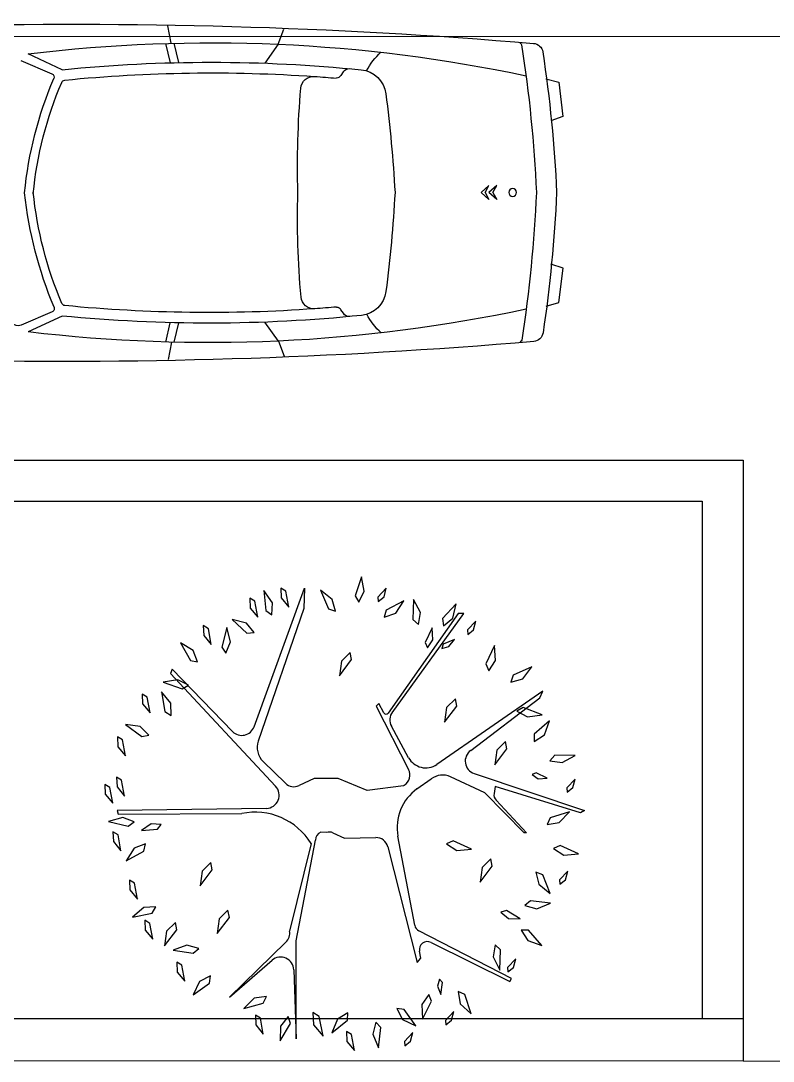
# Model space of a CAD drawing. Header units: inches. Extents: x -7543 to -822, y 102837 to 190349.
# Drawn here: x -837.12489 to -837.10653, y 102837.02409 to 102837.04948 of the extents above; entities that cross this region are included whole.
import ezdxf

# ---------------------------------------------------------------- set-up
doc = ezdxf.new("R2010")
doc.units = ezdxf.units.IN
doc.header["$MEASUREMENT"] = 0
doc.linetypes.add('DASHED2', pattern=[9.524999999999999, 6.35, -3.175])
doc.layers.get('0').update_dxf_attribs({"lineweight": 25})
for name, color, linetype, lineweight in [('ARABA', 7, 'Continuous', 25), ('ARSA', 7, 'Continuous', 30), ('BİTKİ', 96, 'Continuous', 25), ('SIVA', 150, 'Continuous', 15), ('ÇEKME MESAFESİ', 7, 'Continuous', 20)]:
    doc.layers.add(name, color=color, linetype=linetype, lineweight=lineweight)

msp = doc.modelspace()

# ---------------------------------------------------------------- linework, layer by layer
for p, q in [((-837.1072595602033, 102837.0251215506), (-837.3824230230462, 102837.0250815791)), ((-837.1072595602033, 102837.0251215506), (-837.1072595602033, 102837.0240933477)), ((-837.1072595602033, 102837.0240933477), (-837.1879496586074, 102837.0241098292))]:
    msp.add_line(p, q)
at = {"layer": 'ARABA'}
for p, q in [((-837.1212168523238, 102837.0489284015), (-837.1212972497569, 102837.0493523348)), ((-837.1186071274168, 102837.048905219), (-837.1184672323634, 102837.0492742886)), ((-837.1213580512236, 102837.0489244162), (-837.1212450904151, 102837.0484518029)), ((-837.1211528757065, 102837.0489300301), (-837.1210397815644, 102837.0484568589)), ((-837.1186071274168, 102837.048905219), (-837.1189370207582, 102837.0484423323)), ((-837.1248886587493, 102837.0485043607), (-837.1241309153877, 102837.0481850317)), ((-837.1238812087811, 102837.0482841539), (-837.1247126499934, 102837.0486706735)), ((-837.117019911544, 102837.0482285602), (-837.1170816009422, 102837.0481442018)), ((-837.112071952108, 102837.0480650058), (-837.1117603823768, 102837.0479789535)), ((-837.1117603823768, 102837.0479789535), (-837.1116593813106, 102837.0471418303)), ((-837.1116593813106, 102837.0471418303), (-837.1119563876408, 102837.0470359798)), ((-837.1134633125437, 102837.0454603726), (-837.1136519112433, 102837.0452877133)), ((-837.1135589921824, 102837.0452877941), (-837.1134633125437, 102837.0454603726)), ((-837.1132748750657, 102837.0454605366), (-837.1134634737654, 102837.0452878773)), ((-837.1133705547045, 102837.0452879581), (-837.1132748750657, 102837.0454605366)), ((-837.1134630122642, 102837.0451153825), (-837.1136519112433, 102837.0452877133)), ((-837.1135589921824, 102837.0452877941), (-837.1134630122642, 102837.0451153825)), ((-837.1132745747863, 102837.0451155465), (-837.1134634737654, 102837.0452878773)), ((-837.1133705547045, 102837.0452879581), (-837.1132745747863, 102837.0451155465)), ((-837.1116561566851, 102837.0434370676), (-837.1119533468296, 102837.0435424009)), ((-837.1117557003352, 102837.0425997698), (-837.1116561566851, 102837.0434370676)), ((-837.1241258558618, 102837.0423721574), (-837.1248830421878, 102837.0420515098)), ((-837.1170147870183, 102837.0423410078), (-837.1170766231741, 102837.0424252586)), ((-837.1120671197946, 102837.0425131753), (-837.1117557003352, 102837.0425997698)), ((-837.1238759770818, 102837.04227347), (-837.1247067441816, 102837.0418855037)), ((-837.1186008225593, 102837.0416615869), (-837.1189315211934, 102837.0421238987)), ((-837.1213517087796, 102837.041637601), (-837.1212395708667, 102837.0421104102)), ((-837.1211465238007, 102837.0416323443), (-837.1210342535256, 102837.0421057116)), ((-837.121210503156, 102837.0416338615), (-837.1212901624848, 102837.0412097889)), ((-837.1186008225593, 102837.0416615869), (-837.1184602852421, 102837.0412927615))]:
    msp.add_line(p, q, dxfattribs=at)
at = {"layer": 'ARABA', "extrusion": (0, 0, -0.9999999999999998)}
for centre, major_axis, ratio, start_param, end_param in [((-837.12359414901, 102836.9147166043), (-0.09523160100417598, 0.09523160100417598), 0.9999999999998491, 0.7592799219383806, 0.8688018681777465), ((-837.120241192551, 102837.0118574609), (-0.0262221905374119, 0.0262221905374119), 0.9999999999999424, 0.6645268759277874, 0.9940685439731863), ((-837.1127127045252, 102837.0488863956), (-3.18198051551351e-05, 3.18198051551351e-05), 0.999999999941797, 0.8663230898322684, 2.20108719278358), ((-837.1123951563873, 102837.0486796364), (0.0001750089283431449, 0.0001750089283431449), 0.999999999995217, -0.7019944586199712, 0.63461604833725), ((-837.1446707379704, 102837.0437758365), (0.02325920720731796, 0.02325920720731796), 0.99999999999901, 0.6346160483354502, 0.739339496373689), ((-837.120241192551, 102837.0118574609), (0.02570247738314062, 0.02570247738314062), 0.9999999999995577, -0.8839276589353526, -0.7159594780106272), ((-837.116649824614, 102837.0476106486), (0.0004772970773013231, 0.0004772970773013231), 0.9999999999941254, -0.6852850876202294, 0.6561605193113387), ((-837.1153227935246, 102837.0443391624), (-0.006581583336602337, 0.006581583336602337), 0.9999999999999929, 5.596562905774423, 5.89916150257425), ((-837.1241658199544, 102837.0481020759), (-6.363961030681303e-05, 6.363961030681303e-05), 0.9999999999887946, 1.183672713541537, 2.758508263858443), ((-837.1238079754114, 102837.047940394), (-6.36396103061418e-05, 6.36396103061418e-05), 0.9999999999778715, 5.899161502545258, 6.970053975045602), ((-837.1177410636869, 102837.0478044152), (0.000222738636073999, 0.000222738636073999), 0.9999999999986685, 4.01112172349625, 5.56722582916747), ((-837.1488132257296, 102837.0434306284), (-0.02341151758246912, 0.02341151758246912), 0.9999999999998824, 2.226956846103557, 2.300130223682107), ((-837.1153244422289, 102837.046233354), (0.006581583336601336, 0.006581583336601336), 0.9999999999998526, 3.523875658605402, 3.826474255405534), ((-837.1128861554762, 102837.0452883798), (-6.729487872009718e-05, 6.729487872009718e-05), 0.9999999999779484, 3.934647068719532, 10.21783237589912), ((-837.1177366764196, 102837.0427638967), (-0.0002227386360737022, 0.0002227386360737022), 0.9999999999997828, 3.855811332008626, 5.411915437673722), ((-837.1166457763087, 102837.0429595626), (-0.0004772970773011552, 0.0004772970773011552), 0.9999999999996215, 2.483691334689323, 3.825136941617389), ((-837.1249559257491, 102837.042224734), (0.0001328884049848743, 0.0001328884049848743), 0.9999999999872585, 1.957931801142473, 3.25311065181157), ((-837.1238214319636, 102837.1758413169), (-0.09523160100399829, 0.09523160100399829), 0.9999999999998838, 3.841846312617187, 3.951368258856545), ((-837.112389253636, 102837.041897983), (0.0001750089283443093, 0.0001750089283443093), 0.9999999999964059, 0.9344394788736938, 2.271049985818201)]:
    msp.add_ellipse(centre, major_axis=major_axis, ratio=ratio, start_param=start_param, end_param=end_param, dxfattribs=at)
at = {"layer": 'ARABA', "extrusion": (0, 0, -1)}
for centre, major_axis, ratio, start_param, end_param in [((-837.1451446135463, 102837.0438152367), (-0.02324329730480578, 0.02324329730480578), 0.9999999999998316, 2.201087192848613, 2.311348206543451), ((-837.120241192551, 102837.0118574609), (-0.02588584249076304, 0.02588584249076304), 0.9999999999998912, 0.6858016235030118, 0.8855112391773032), ((-837.1151029839477, 102837.0475817454), (0.00106378325338393, 0.00106378325338393), 0.9999999999874335, 4.390900984552656, 4.774171745103232), ((-837.1168808669229, 102837.0481512489), (-0.0001124954448395345, 0.0001124954448395345), 0.9999999999880133, 6.005239117054421, 7.176857889901687), ((-837.1153227935246, 102837.0443391624), (-0.006731896948871797, 0.006731896948871797), 0.9999999999999998, 5.596562905773973, 5.900100917440859), ((-837.120241192551, 102837.0118574609), (-0.02570247739057599, 0.02570247739057599), 0.9999999999205046, 0.8548368488238534, 0.8694664273634599), ((-837.117186097583, 102837.0481936514), (8.174598032745503e-05, 8.174598032745503e-05), 0.9999999999879412, 1.227390807393933, 2.38124212671798), ((-837.0951861127465, 102837.045902357), (-0.01622810706756855, 0.01622810706756854), 0.9999999999996437, 5.470832274266936, 5.581918050295757), ((-837.1146976613383, 102837.0463949243), (0.00718465855578007, 0.00718465855578007), 0.9999999999996901, 3.532567568631046, 3.816842930512824), ((-837.0951850707546, 102837.0447052156), (0.01622810706758987, 0.01622810706758987), 0.9999999999999115, 3.841119110883488, 3.952204886912327), ((-837.1488164052644, 102837.0470835865), (-0.0234115175823761, 0.02341151758237609), 0.9999999999981805, 2.410517957111811, 2.483691334690357), ((-837.1451471291143, 102837.0467053652), (0.0232432973048204, 0.0232432973048204), 0.9999999999996281, 0.8285036474564973, 0.9387646611513798), ((-837.1446733228441, 102837.0467455902), (-0.02325920720733137, 0.02325920720733136), 0.9999999999995975, 2.400512357626556, 2.505235805664731), ((-837.1202993779074, 102837.0787064444), (0.02622219053741762, 0.02622219053741763), 0.9999999999999285, 2.145783310026697, 2.475324978072088), ((-837.1241609047851, 102837.0424550523), (-6.363961030659159e-05, 6.363961030659159e-05), 0.9999999999997925, 1.95213991693374, 3.526975467256797), ((-837.1238033422397, 102837.0426173569), (6.363961030652083e-05, 6.363961030652085e-05), 0.9999999999844513, 2.452983186136159, 3.523875658618113), ((-837.1202993779074, 102837.0787064444), (-0.02570247738304425, 0.02570247738304425), 0.9999999999999764, 3.855811332010313, 4.023779512935058), ((-837.1202993779074, 102837.0787064444), (0.02570247739163161, 0.02570247739163162), 0.9999999999103759, 2.270385426631476, 2.285015005171046), ((-837.1171810335748, 102837.0423756272), (-8.174598032928418e-05, 8.174598032928414e-05), 0.9999999999778554, 0.7586097272843095, 1.912461046584172), ((-837.1202993779074, 102837.0787064444), (-0.02588584249084047, 0.02588584249084047), 0.9999999999997388, 3.825136941617655, 4.024846557291947), ((-837.1168758771913, 102837.042418561), (0.0001124954448393477, 0.0001124954448393477), 0.9999999999900798, 2.246179271277023, 3.417798044118046), ((-837.1150989883008, 102837.0429911585), (0.001063783253370248, 0.001063783253370248), 0.9999999999988324, 3.078069089281497, 3.461339849836062), ((-837.1127064413668, 102837.0416906714), (-3.181980515294534e-05, 3.181980515294533e-05), 0.9999999999889205, 2.509560987913465, 3.844325090994022)]:
    msp.add_ellipse(centre, major_axis=major_axis, ratio=ratio, start_param=start_param, end_param=end_param, dxfattribs=at)
at = {"layer": 'ARSA', "color": 40}
for p, q in [((-837.1346018292303, 102837.0387580246), (-837.1072595602033, 102837.0387580246)), ((-837.1346018292303, 102837.0387580246), (-837.1146018292303, 102837.0387580246)), ((-837.1072595602033, 102837.0387580246), (-837.1072595602033, 102837.0251215506)), ((-837.1356018292303, 102837.0377580246), (-837.1082595602032, 102837.0377580246)), ((-837.1082595602032, 102837.0377580246), (-837.1082595602032, 102837.0251214053))]:
    msp.add_line(p, q, dxfattribs=at)
at = {"layer": 'BİTKİ', "color": 11}
for p, q in [((-837.1191959063545, 102837.0322509969), (-837.117961945045, 102837.0356293406)), ((-837.117961945045, 102837.0356293406), (-837.1179810664371, 102837.0351323768)), ((-837.1179810664371, 102837.0351323768), (-837.1190946218974, 102837.0319013026)), ((-837.1142141475358, 102837.0350176927), (-837.1159270924122, 102837.0325816676)), ((-837.1158296166776, 102837.0325939946), (-837.1140802977909, 102837.0350176927)), ((-837.1140802977909, 102837.0350176927), (-837.1142141475358, 102837.0350176927)), ((-837.1211908381844, 102837.0336578477), (-837.1212353797566, 102837.0335465369)), ((-837.1212353797566, 102837.0335465369), (-837.1186707926289, 102837.0307996239)), ((-837.1197209438591, 102837.0321315248), (-837.1211908381844, 102837.0336578477)), ((-837.1121517997344, 102837.0331163598), (-837.1147368776647, 102837.0313271982)), ((-837.11222198698, 102837.0329573758), (-837.1121517997344, 102837.0331163598)), ((-837.1161513284621, 102837.0328181827), (-837.1162181414329, 102837.0327513964)), ((-837.1162181414329, 102837.0327513964), (-837.1154274918946, 102837.0312092652)), ((-837.116025083986, 102837.0325887366), (-837.1161513284621, 102837.0328181827)), ((-837.1139089493388, 102837.0316722047), (-837.11222198698, 102837.0329573758)), ((-837.1154232453537, 102837.0314949102), (-837.1158445407746, 102837.0322606039)), ((-837.1184328815677, 102837.0308725354), (-837.1189759957384, 102837.0314033909)), ((-837.1177324883392, 102837.0309846409), (-837.1180977821924, 102837.030815106)), ((-837.117139724253, 102837.0309846409), (-837.1177324883392, 102837.0309846409)), ((-837.1164322318139, 102837.030697931), (-837.117139724253, 102837.0309846409)), ((-837.1152206943865, 102837.0307327828), (-837.1148733039411, 102837.0309815706)), ((-837.1135640192731, 102837.0306405893), (-837.1144032467001, 102837.0310316384)), ((-837.1138235413734, 102837.031107666), (-837.1111351500344, 102837.0302104121)), ((-837.1155518769679, 102837.0308079328), (-837.1164322318139, 102837.030697931)), ((-837.1155292297938, 102837.0308228407), (-837.1155518769679, 102837.0308079328)), ((-837.1133154411752, 102837.0307935011), (-837.1133403586432, 102837.0306191463)), ((-837.1112307569952, 102837.03015307), (-837.1133154411752, 102837.0307935011)), ((-837.1126079487362, 102837.0296657758), (-837.1135640192731, 102837.0306405893)), ((-837.1132894040951, 102837.0304570607), (-837.1125505845598, 102837.0296657758)), ((-837.1188935968933, 102837.0302587889), (-837.1225367633131, 102837.0302040601)), ((-837.1225367633131, 102837.0302040601), (-837.1225144931395, 102837.0301150111)), ((-837.1111351500344, 102837.0302104121), (-837.1112307569952, 102837.03015307)), ((-837.1225144931395, 102837.0301150111), (-837.1194981207335, 102837.0301324412)), ((-837.1181722808235, 102837.0270280448), (-837.1176949317074, 102837.0294861577)), ((-837.1174236444091, 102837.0296681633), (-837.1175685942244, 102837.0296743507)), ((-837.1172708998498, 102837.0296630717), (-837.116986753116, 102837.0295319777)), ((-837.116986753116, 102837.0295319777), (-837.116226862966, 102837.0295463097)), ((-837.1152765039935, 102837.0274064911), (-837.1156835321588, 102837.0295811428)), ((-837.1125505845598, 102837.0296657758), (-837.1126079487362, 102837.0296657758)), ((-837.1178039699171, 102837.0294022495), (-837.1183287993492, 102837.0272653835)), ((-837.115931168255, 102837.0293205951), (-837.1152159517709, 102837.0264957152)), ((-837.1129138910104, 102837.0261105737), (-837.1151728213022, 102837.0272675924)), ((-837.1184225200687, 102837.0269911402), (-837.1197976014803, 102837.0256518377)), ((-837.1181722808235, 102837.0246387961), (-837.1181722808235, 102837.0270280448)), ((-837.1148777618823, 102837.0269883315), (-837.1129521337947, 102837.0260341177)), ((-837.1151268686265, 102837.026607026), (-837.1151584716074, 102837.026775873)), ((-837.1197976014803, 102837.0256518377), (-837.1187566582727, 102837.0265510688)), ((-837.1152159517709, 102837.0264957152), (-837.1151268686265, 102837.026607026)), ((-837.1182269435295, 102837.0263190134), (-837.1181722808235, 102837.0246387961)), ((-837.1129521337947, 102837.0260341177), (-837.1129138910104, 102837.0261105737))]:
    msp.add_line(p, q, dxfattribs=at)
at = {"layer": 'BİTKİ', "color": 3}
for points in [[(-837.1166412883999, 102837.0352892881), (-837.116507663246, 102837.0355564345), (-837.1165744755906, 102837.0359126301), (-837.1167303715259, 102837.0354451234)], [(-837.1187628046956, 102837.0349783509), (-837.1187493902894, 102837.0352767515), (-837.1189553042046, 102837.0355749774), (-837.1189075701227, 102837.0350844801)], [(-837.1185411133334, 102837.0356312495), (-837.1185318639427, 102837.0353924669), (-837.1183477769644, 102837.0351684824), (-837.1184186127732, 102837.0355563181)], [(-837.1172105671462, 102837.035069911), (-837.1172864840926, 102837.0353588046), (-837.117571757933, 102837.0355823176), (-837.117380341192, 102837.0351281968)], [(-837.1161648168988, 102837.035306787), (-837.1160240394511, 102837.0354177012), (-837.1159693425167, 102837.035628154), (-837.1161733828542, 102837.0354141462)], [(-837.1192983226941, 102837.035386365), (-837.1192890733034, 102837.0351475824), (-837.119104986325, 102837.0349235979), (-837.1191758221339, 102837.0353114336)], [(-837.11602043602, 102837.0349212024), (-837.115738464685, 102837.0350197675), (-837.1155382541997, 102837.0353218518), (-837.1159757832838, 102837.0350950604)], [(-837.1151860079594, 102837.0347415805), (-837.1151378579227, 102837.0350363762), (-837.115307557646, 102837.0353565968), (-837.1153173973157, 102837.0348638806)], [(-837.1145767172693, 102837.0347104449), (-837.1143459863706, 102837.0349001451), (-837.114262144683, 102837.035252721), (-837.1145947148123, 102837.034889041)], [(-837.119193638031, 102837.0345463934), (-837.1193804952306, 102837.0347794327), (-837.1197320167495, 102837.0348675906), (-837.1193724412913, 102837.0345305868)], [(-837.1139822724078, 102837.0345053474), (-837.1138414949601, 102837.0346162616), (-837.1137867980257, 102837.0348267143), (-837.1139908383632, 102837.0346127065)], [(-837.1204341367351, 102837.0347184987), (-837.1204248873445, 102837.0344797161), (-837.1202408003661, 102837.0342557316), (-837.1203116361748, 102837.0346435674)], [(-837.1198854644525, 102837.034046483), (-837.1197700369067, 102837.0343219815), (-837.1198605623647, 102837.0346729007), (-837.1199847875805, 102837.0341960002)], [(-837.1149635138266, 102837.0341745221), (-837.1148306438795, 102837.0343731379), (-837.1148479185724, 102837.0346625488), (-837.1150185753302, 102837.0343071468)], [(-837.1205744367152, 102837.0338313972), (-837.1206835525295, 102837.0341094559), (-837.1209929636289, 102837.034298146), (-837.120749853186, 102837.0338694697)], [(-837.1146161287215, 102837.0341622903), (-837.114442409263, 102837.0342063561), (-837.114306842287, 102837.034376367), (-837.1145802872081, 102837.0342638519)], [(-837.1168498525043, 102837.0340646708), (-837.1170620832388, 102837.033854478), (-837.1171130141918, 102837.0334956671), (-837.1168154424253, 102837.0338884993)], [(-837.1134700251465, 102837.0336181733), (-837.1133061337055, 102837.0338678982), (-837.1133309166878, 102837.0342294573), (-837.1135403114, 102837.0337833408)], [(-837.112926074408, 102837.0333419087), (-837.1126381332331, 102837.0334213617), (-837.1124181345028, 102837.0337093543), (-837.1128698744294, 102837.0335123845)], [(-837.120792329642, 102837.0332615487), (-837.1210578177877, 102837.033398439), (-837.121414805721, 102837.0333359986), (-837.1209492454087, 102837.0331743828)], [(-837.12192628421, 102837.0330488332), (-837.1219170348193, 102837.0328100506), (-837.1217329478409, 102837.0325860661), (-837.1218037836497, 102837.0329739018)], [(-837.1212210126486, 102837.0325234667), (-837.1212276196443, 102837.0328220956), (-837.1214530504911, 102837.0331058563), (-837.1213725629362, 102837.032619659)], [(-837.1142834851951, 102837.0329311348), (-837.1144957159296, 102837.032720942), (-837.1145466468827, 102837.0323621312), (-837.1142490751162, 102837.0327549633)], [(-837.1127841840117, 102837.0326342281), (-837.1125222602568, 102837.0324906354), (-837.112163800872, 102837.0325439839), (-837.1126251038588, 102837.0327173783)], [(-837.1217629368244, 102837.0320467457), (-837.1219757157437, 102837.0322563836), (-837.1223351240371, 102837.0323029117), (-837.1219386732374, 102837.0320101784)], [(-837.112359327725, 102837.0318939367), (-837.1121080331988, 102837.032055411), (-837.1119836142374, 102837.0323957918), (-837.1123563577439, 102837.0320734127)], [(-837.1225275971701, 102837.0320025094), (-837.1225183477795, 102837.0317637268), (-837.1223342608012, 102837.0315397423), (-837.1224050966099, 102837.031927578)], [(-837.1130599843984, 102837.0318870886), (-837.113272215133, 102837.0316768958), (-837.113323146086, 102837.0313180849), (-837.1130255743195, 102837.031710917)], [(-837.1119747709624, 102837.0314203116), (-837.1116794071563, 102837.0313757794), (-837.1113612911626, 102837.0315493922), (-837.1118540909491, 102837.0315531905)], [(-837.1225498684166, 102837.0310229721), (-837.122540619026, 102837.0307841895), (-837.1223565320477, 102837.030560205), (-837.1224273678564, 102837.0309480407)], [(-837.1124085006315, 102837.031082813), (-837.1122595123555, 102837.0309832001), (-837.1120424576259, 102837.0309962137), (-837.1123090430319, 102837.0311241355)], [(-837.1115547488555, 102837.0306539851), (-837.1114139714076, 102837.0307648993), (-837.1113592744732, 102837.030975352), (-837.1115633148107, 102837.0307613442)], [(-837.122839389506, 102837.0308448744), (-837.1228301401154, 102837.0306060919), (-837.122646053137, 102837.0303821074), (-837.1227168889458, 102837.0307699431)], [(-837.1221228025572, 102837.0299329789), (-837.1224024531732, 102837.0300379477), (-837.1227497137018, 102837.0299342687), (-837.1222684724902, 102837.0298280946)], [(-837.1120459653695, 102837.0298670068), (-837.1117507188645, 102837.0299123102), (-837.1114986111281, 102837.0301726578), (-837.1119702526906, 102837.0300297583)], [(-837.1226389515426, 102837.0296872395), (-837.1226297021519, 102837.029448457), (-837.1224456151735, 102837.0292244725), (-837.1225164509824, 102837.0296123082)], [(-837.121465281478, 102837.0298659647), (-837.1217037227768, 102837.0298817256), (-837.1219457226208, 102837.0297220598), (-837.121552607123, 102837.0297519677)], [(-837.114499206099, 102837.0293953502), (-837.1142474907471, 102837.0292345326), (-837.1138862626351, 102837.0292637464), (-837.1143349127216, 102837.029467656)], [(-837.1218451214634, 102837.0293897499), (-837.122124497005, 102837.0292840512), (-837.1223169662691, 102837.0289769767), (-837.1218853417021, 102837.0292148134)], [(-837.1118872959407, 102837.0292779155), (-837.1116355805888, 102837.0291170979), (-837.1112743524768, 102837.0291463117), (-837.1117230025633, 102837.0293502213)], [(-837.1202517816846, 102837.0289339294), (-837.1204640124191, 102837.0287237366), (-837.1205149433722, 102837.0283649257), (-837.1202173716057, 102837.0287577579)], [(-837.1134180824762, 102837.0290234191), (-837.1136303132106, 102837.0288132263), (-837.1136812441637, 102837.0284544154), (-837.1133836723972, 102837.0288472476)], [(-837.1123182619069, 102837.0286989396), (-837.1122497108399, 102837.0284082101), (-837.1119702090343, 102837.0281775199), (-837.1121500238448, 102837.0286363584)], [(-837.1117329155724, 102837.0284055021), (-837.1115921381246, 102837.0285164163), (-837.1115374411902, 102837.028726869), (-837.1117414815276, 102837.0285128613)], [(-837.1222380760807, 102837.0285073423), (-837.1222288266902, 102837.0282685598), (-837.1220447397118, 102837.0280445752), (-837.1221155755205, 102837.028432411)], [(-837.112584121278, 102837.0278878582), (-837.1122959735973, 102837.0278091574), (-837.1119597688039, 102837.0279444553), (-837.1124487573113, 102837.028005744)], [(-837.1215918098592, 102837.0278555863), (-837.1218899780398, 102837.0278377359), (-837.1221650463033, 102837.0276017769), (-837.1216822256572, 102837.0277005204)], [(-837.1198340009815, 102837.0277705639), (-837.1200462317161, 102837.0275603711), (-837.120097162669, 102837.0272015602), (-837.1197995909026, 102837.0275943924)], [(-837.1131713303253, 102837.0277258567), (-837.1129876912585, 102837.0275729536), (-837.1126980600857, 102837.027559882), (-837.11303367662, 102837.0277667535)], [(-837.1218594714005, 102837.027527805), (-837.1218502220098, 102837.0272890225), (-837.1216661350314, 102837.027065038), (-837.1217369708402, 102837.0274528737)], [(-837.1211171844036, 102837.027472265), (-837.1213294151381, 102837.0272620722), (-837.1213803460911, 102837.0269032613), (-837.1210827743247, 102837.0272960935)], [(-837.1126787745687, 102837.0272851598), (-837.112514231542, 102837.0270358638), (-837.1121723509341, 102837.0269156272), (-837.1124992756447, 102837.0272843904)], [(-837.1205476970116, 102837.0268364833), (-837.1208337516945, 102837.0269224811), (-837.1211732861052, 102837.0267957705), (-837.1206860129765, 102837.0267220755)], [(-837.1133079722673, 102837.0269315287), (-837.1133635981002, 102837.0266380519), (-837.1132020906219, 102837.0263136223), (-837.1131797332288, 102837.0268059293)], [(-837.1210799912583, 102837.0265037435), (-837.1210707418677, 102837.026264961), (-837.1208866548893, 102837.0260409764), (-837.1209574906981, 102837.0264288122)], [(-837.1130023547673, 102837.0262683299), (-837.1128615773196, 102837.0263792441), (-837.112806880385, 102837.0265896968), (-837.1130109207226, 102837.0263756891)], [(-837.1202617721916, 102837.0261737679), (-837.1205269019497, 102837.0260361848), (-837.1206822161465, 102837.0257087452), (-837.120281300142, 102837.0259953327)], [(-837.1146673630906, 102837.026094819), (-837.1147160607198, 102837.0259223406), (-837.1146366104539, 102837.0257199307), (-837.1145973289583, 102837.0260129985)], [(-837.11889342111, 102837.0256674499), (-837.1191897235203, 102837.0256296639), (-837.119448365794, 102837.0253758069), (-837.1189732451783, 102837.025506675)], [(-837.1149309884343, 102837.02571947), (-837.1151011729552, 102837.0254739906), (-837.1150855859145, 102837.0251119185), (-837.1148649221141, 102837.0255525698)], [(-837.1142123530013, 102837.0257866104), (-837.1141634332841, 102837.0254919415), (-837.1139000144431, 102837.0252430445), (-837.1140486855254, 102837.0257128987)], [(-837.1157116340053, 102837.0253743227), (-837.1155773116669, 102837.0251075261), (-837.1152518007937, 102837.0249482092), (-837.1155334516401, 102837.0253526086)], [(-837.1191646975401, 102837.0252125352), (-837.1191554481495, 102837.0249737526), (-837.1189713611711, 102837.0247497681), (-837.11904219698, 102837.0251376039)], [(-837.1183626651502, 102837.0251783254), (-837.118548913142, 102837.024944799), (-837.1185576180364, 102837.024582496), (-837.1183079286928, 102837.025007374)], [(-837.1177602154609, 102837.0252745488), (-837.1177460218415, 102837.0249761842), (-837.1175134528696, 102837.0246982438), (-837.1176062696752, 102837.0251822387)], [(-837.1169066761677, 102837.0252723395), (-837.1171619929269, 102837.0251173031), (-837.1172950214648, 102837.024780194), (-837.1169142060328, 102837.0250929969)], [(-837.1145167730236, 102837.0249771216), (-837.1143759955759, 102837.0250880358), (-837.1143212986415, 102837.0252984885), (-837.1145253389789, 102837.0250844808)], [(-837.1162228615955, 102837.0250413798), (-837.1162980238512, 102837.024752289), (-837.1161586142879, 102837.0244177682), (-837.116103325161, 102837.0249074713)], [(-837.1169376114862, 102837.0248118157), (-837.1169283620955, 102837.0245730332), (-837.1167442751171, 102837.0243490486), (-837.1168151109259, 102837.0247368844)], [(-837.1155189619107, 102837.024465091), (-837.1153781844629, 102837.0245760052), (-837.1153234875285, 102837.0247864579), (-837.115527527866, 102837.0245724502)]]:
    msp.add_lwpolyline(points, close=True, dxfattribs=at)
at = {"layer": 'BİTKİ', "color": 11}
for centre, radius, start, end in [((-837.1159737975661, 102837.0326169551), 5.853700617528331e-05, 208.8202085162789, 322.9275588984089), ((-837.1155638090605, 102837.0324150665), 0.0003204199886293979, 142.3062366668817, 208.8202085162789), ((-837.1194969734572, 102837.0323606672), 0.0003204199886293979, 225.6539639248233, 339.9847411052982), ((-837.1186407867665, 102837.0317463406), 0.0004795618261410813, 161.1475310802957, 225.6539639248233), ((-837.115003083634, 102837.0317260891), 0.0004795618261410813, 208.8202085162789, 303.7177750605911), ((-837.1137223854964, 102837.0314116996), 0.0003204199886293979, 125.6087987072913, 251.5970571802098), ((-837.1156937425569, 102837.0310727586), 0.0002992046852925349, 303.3555919431047, 27.14418039729358), ((-837.1145940801093, 102837.0305916814), 0.0004795618261410813, 66.55098490488656, 125.6087987072913), ((-837.1189032199734, 102837.0305790644), 0.0003204199886293979, 271.7210062109144, 43.49924745479489), ((-837.1182237404529, 102837.031086506), 0.0002992046852925349, 225.6539639248233, 294.8962786197384), ((-837.1145481273725, 102837.0297936558), 0.001155121550695049, 125.6087987072913, 190.6013529013418), ((-837.1131456158781, 102837.0305913152), 0.0001967214230402861, 171.866792422806, 223.0361699859783), ((-837.1191725053322, 102837.0285574824), 0.001608266364625631, 31.68613078826997, 101.6810608472912), ((-837.1173533113567, 102837.0294844446), 0.0001967214230402861, 65.2332680982228, 110.9483457108549), ((-837.117498261172, 102837.0294906319), 0.0001967214230402861, 110.9483457108549, 181.3032486034932), ((-837.116221220783, 102837.0292471582), 0.0002992046852925349, 14.20785300677835, 91.08050590284707), ((-837.1150831404076, 102837.0274426828), 0.0001967214230402861, 190.6013529013418, 242.8785837380379), ((-837.1186460853169, 102837.0272206779), 0.0003204199886293979, 314.2448171748968, 8.020166911664605), ((-837.1149651080215, 102837.0268120647), 0.0001967214230402861, 63.64002925719436, 190.6013529013418), ((-837.1185471940857, 102837.0263085946), 0.0003204199886293979, 1.863353006921923, 130.8224832032866)]:
    msp.add_arc(centre, radius, start, end, dxfattribs=at)
at = {"layer": 'SIVA'}
msp.add_line((-837.1072595602033, 102837.0240933477), (-837.0872595602032, 102837.0240892625), dxfattribs=at)
at = {"layer": 'ÇEKME MESAFESİ', "linetype": 'DASHED2', "ltscale": 10}
msp.add_line((-837.1879445521788, 102837.0491098287), (-837.0498290815291, 102837.0490816176), dxfattribs=at)

doc.saveas('drawing.dxf')
